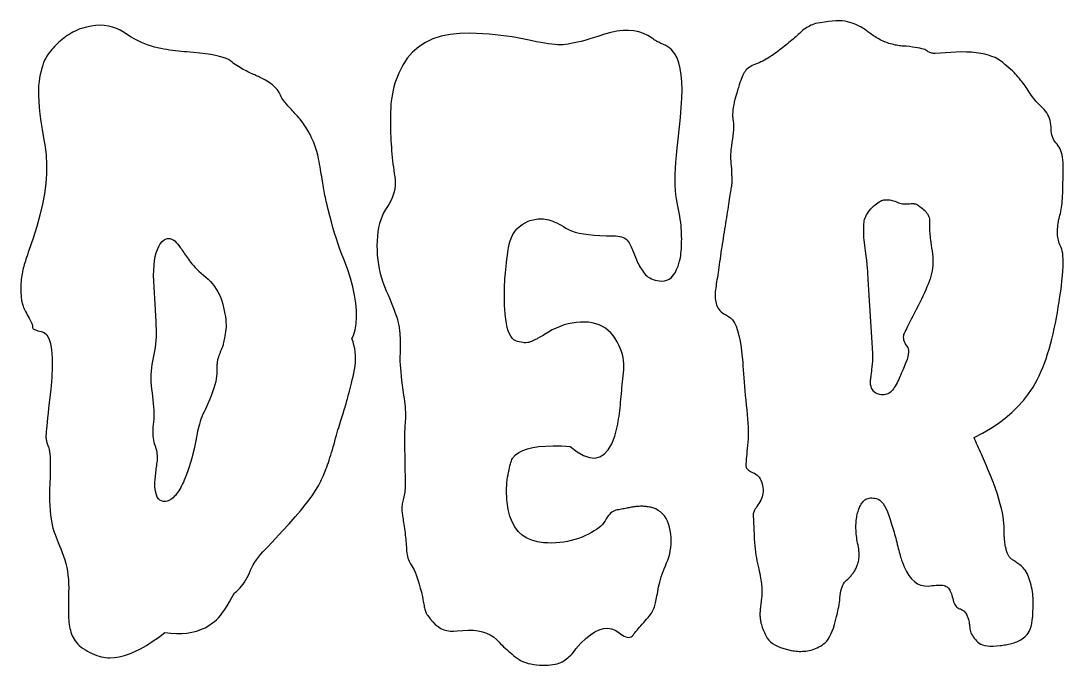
# Model space of a CAD drawing. Header units: millimetres. Extents: x 5 to 265, y 5 to 96.
# Drawn here: x 34.75 to 67.71, y 5 to 25.36 of the extents above; entities that cross this region are included whole.
import ezdxf

# ---------------------------------------------------------------- set-up
doc = ezdxf.new("R2010")
doc.units = ezdxf.units.MM

msp = doc.modelspace()

# ---------------------------------------------------------------- linework, layer by layer
at = {"layer": 'Schnitt'}
for points in [[(39.492, 6.008), (39.67, 5.999), (39.84, 6.002), (40.003, 6.015), (40.157, 6.041), (40.305, 6.077), (40.444, 6.124), (40.576, 6.183), (40.7, 6.253), (40.816, 6.335), (40.874, 6.377), (40.934, 6.43), (40.997, 6.495), (41.062, 6.572), (41.13, 6.661), (41.2, 6.762), (41.273, 6.874), (41.349, 6.998), (41.427, 7.134), (41.507, 7.282), (41.567, 7.329), (41.625, 7.381), (41.679, 7.436), (41.73, 7.495), (41.779, 7.557), (41.825, 7.623), (41.868, 7.692), (41.909, 7.765), (41.946, 7.841), (41.981, 7.921), (42.016, 8.003), (42.057, 8.085), (42.102, 8.167), (42.153, 8.249), (42.208, 8.331), (42.268, 8.413), (42.333, 8.495), (42.402, 8.577), (42.477, 8.658), (42.557, 8.74), (42.803, 8.999), (43.029, 9.242), (43.237, 9.47), (43.425, 9.682), (43.593, 9.879), (43.742, 10.061), (43.871, 10.227), (43.981, 10.378), (44.072, 10.514), (44.143, 10.634), (44.174, 10.691), (44.204, 10.749), (44.233, 10.809), (44.262, 10.869), (44.29, 10.931), (44.318, 10.995), (44.346, 11.059), (44.372, 11.125), (44.399, 11.192), (44.425, 11.261), (44.45, 11.331), (44.476, 11.404), (44.501, 11.48), (44.527, 11.558), (44.553, 11.638), (44.578, 11.722), (44.604, 11.807), (44.629, 11.896), (44.655, 11.986), (44.681, 12.08), (44.706, 12.173), (44.731, 12.263), (44.755, 12.349), (44.779, 12.432), (44.802, 12.512), (44.825, 12.588), (44.847, 12.661), (44.869, 12.731), (44.89, 12.797), (44.911, 12.86), (44.931, 12.921), (44.95, 12.981), (44.969, 13.039), (44.987, 13.096), (45.004, 13.151), (45.02, 13.206), (45.035, 13.259), (45.05, 13.311), (45.064, 13.361), (45.077, 13.411), (45.091, 13.462), (45.106, 13.521), (45.122, 13.586), (45.141, 13.658), (45.16, 13.737), (45.182, 13.822), (45.204, 13.914), (45.229, 14.012), (45.255, 14.118), (45.282, 14.229), (45.307, 14.344), (45.324, 14.457), (45.335, 14.569), (45.339, 14.68), (45.336, 14.789), (45.326, 14.897), (45.31, 15.004), (45.286, 15.11), (45.255, 15.214), (45.218, 15.317), (45.269, 15.419), (45.321, 15.595), (45.355, 15.786), (45.37, 15.991), (45.367, 16.21), (45.346, 16.443), (45.306, 16.691), (45.248, 16.953), (45.171, 17.229), (45.076, 17.52), (44.962, 17.825), (44.901, 17.981), (44.842, 18.141), (44.785, 18.306), (44.729, 18.476), (44.674, 18.65), (44.621, 18.829), (44.57, 19.013), (44.52, 19.201), (44.471, 19.393), (44.425, 19.591), (44.41, 19.652), (44.395, 19.714), (44.381, 19.777), (44.367, 19.84), (44.354, 19.904), (44.342, 19.968), (44.33, 20.033), (44.318, 20.098), (44.307, 20.164), (44.297, 20.23), (44.286, 20.298), (44.275, 20.368), (44.264, 20.439), (44.252, 20.513), (44.239, 20.589), (44.226, 20.666), (44.212, 20.746), (44.198, 20.828), (44.184, 20.912), (44.169, 20.998), (44.14, 21.13), (44.104, 21.261), (44.062, 21.39), (44.013, 21.518), (43.958, 21.644), (43.895, 21.769), (43.827, 21.892), (43.751, 22.014), (43.669, 22.134), (43.58, 22.252), (43.539, 22.298), (43.499, 22.343), (43.46, 22.387), (43.42, 22.43), (43.382, 22.473), (43.344, 22.515), (43.306, 22.556), (43.269, 22.596), (43.232, 22.636), (43.196, 22.674), (43.161, 22.713), (43.128, 22.753), (43.096, 22.793), (43.065, 22.834), (43.036, 22.876), (43.009, 22.918), (42.983, 22.962), (42.959, 23.006), (42.936, 23.051), (42.915, 23.097), (42.89, 23.143), (42.857, 23.19), (42.817, 23.237), (42.767, 23.285), (42.71, 23.333), (42.645, 23.382), (42.571, 23.432), (42.489, 23.481), (42.399, 23.532), (42.301, 23.583), (42.264, 23.598), (42.226, 23.615), (42.187, 23.632), (42.147, 23.65), (42.105, 23.669), (42.063, 23.689), (42.018, 23.709), (41.973, 23.73), (41.926, 23.752), (41.878, 23.775), (41.83, 23.799), (41.781, 23.824), (41.731, 23.852), (41.682, 23.881), (41.632, 23.912), (41.582, 23.945), (41.532, 23.98), (41.481, 24.016), (41.43, 24.055), (41.379, 24.095), (41.319, 24.134), (41.242, 24.171), (41.147, 24.206), (41.035, 24.238), (40.906, 24.267), (40.759, 24.294), (40.595, 24.318), (40.413, 24.34), (40.214, 24.359), (39.997, 24.376), (39.91, 24.382), (39.821, 24.389), (39.732, 24.398), (39.641, 24.409), (39.55, 24.421), (39.457, 24.434), (39.363, 24.449), (39.269, 24.466), (39.173, 24.484), (39.076, 24.504), (38.978, 24.527), (38.878, 24.556), (38.776, 24.591), (38.673, 24.631), (38.568, 24.677), (38.461, 24.728), (38.352, 24.785), (38.241, 24.848), (38.128, 24.916), (38.014, 24.99), (37.897, 25.061), (37.776, 25.118), (37.651, 25.163), (37.523, 25.195), (37.39, 25.214), (37.254, 25.221), (37.114, 25.214), (36.97, 25.195), (36.822, 25.163), (36.671, 25.118), (36.6, 25.092), (36.531, 25.063), (36.465, 25.033), (36.4, 25.001), (36.338, 24.968), (36.278, 24.932), (36.219, 24.895), (36.163, 24.856), (36.109, 24.815), (36.057, 24.773), (36.006, 24.729), (35.957, 24.684), (35.909, 24.639), (35.862, 24.593), (35.817, 24.546), (35.772, 24.498), (35.73, 24.449), (35.688, 24.4), (35.648, 24.35), (35.609, 24.299), (35.571, 24.245), (35.536, 24.183), (35.503, 24.115), (35.472, 24.039), (35.442, 23.957), (35.415, 23.868), (35.39, 23.772), (35.367, 23.669), (35.346, 23.559), (35.327, 23.442), (35.313, 23.313), (35.306, 23.167), (35.307, 23.004), (35.315, 22.824), (35.33, 22.626), (35.353, 22.412), (35.384, 22.18), (35.421, 21.931), (35.467, 21.665), (35.519, 21.382), (35.551, 21.11), (35.564, 20.825), (35.559, 20.528), (35.536, 20.219), (35.494, 19.898), (35.433, 19.564), (35.354, 19.218), (35.257, 18.86), (35.141, 18.489), (35.007, 18.106), (34.987, 18.05), (34.967, 17.994), (34.948, 17.937), (34.93, 17.881), (34.911, 17.825), (34.894, 17.769), (34.877, 17.712), (34.86, 17.656), (34.844, 17.6), (34.828, 17.543), (34.814, 17.487), (34.801, 17.429), (34.789, 17.37), (34.779, 17.31), (34.771, 17.249), (34.764, 17.187), (34.758, 17.124), (34.754, 17.06), (34.752, 16.995), (34.751, 16.929), (34.752, 16.864), (34.753, 16.803), (34.755, 16.746), (34.758, 16.692), (34.761, 16.641), (34.765, 16.595), (34.77, 16.551), (34.776, 16.512), (34.783, 16.476), (34.79, 16.443), (34.799, 16.411), (34.81, 16.377), (34.823, 16.341), (34.839, 16.302), (34.857, 16.261), (34.877, 16.217), (34.9, 16.172), (34.925, 16.124), (34.952, 16.073), (34.982, 16.021), (35.011, 15.969), (35.037, 15.921), (35.059, 15.877), (35.078, 15.837), (35.094, 15.8), (35.106, 15.767), (35.115, 15.739), (35.121, 15.714), (35.123, 15.693), (35.122, 15.675), (35.123, 15.66), (35.129, 15.646), (35.141, 15.632), (35.159, 15.618), (35.183, 15.605), (35.213, 15.592), (35.249, 15.58), (35.29, 15.569), (35.338, 15.558), (35.391, 15.547), (35.49, 15.516), (35.573, 15.441), (35.64, 15.323), (35.69, 15.162), (35.724, 14.959), (35.741, 14.712), (35.742, 14.422), (35.727, 14.09), (35.695, 13.714), (35.647, 13.295), (35.628, 13.119), (35.61, 12.958), (35.595, 12.812), (35.582, 12.681), (35.57, 12.566), (35.561, 12.466), (35.554, 12.382), (35.549, 12.313), (35.546, 12.259), (35.545, 12.221), (35.545, 12.19), (35.548, 12.159), (35.552, 12.127), (35.557, 12.096), (35.564, 12.064), (35.572, 12.032), (35.582, 11.999), (35.594, 11.967), (35.607, 11.934), (35.621, 11.901), (35.636, 11.861), (35.648, 11.809), (35.658, 11.744), (35.667, 11.667), (35.673, 11.578), (35.677, 11.475), (35.679, 11.361), (35.679, 11.233), (35.677, 11.093), (35.673, 10.941), (35.664, 10.741), (35.659, 10.551), (35.658, 10.371), (35.66, 10.2), (35.666, 10.039), (35.676, 9.888), (35.689, 9.746), (35.705, 9.614), (35.726, 9.492), (35.749, 9.38), (35.766, 9.326), (35.786, 9.265), (35.809, 9.199), (35.835, 9.126), (35.865, 9.047), (35.897, 8.962), (35.932, 8.871), (35.971, 8.774), (36.012, 8.671), (36.057, 8.561), (36.1, 8.447), (36.138, 8.331), (36.172, 8.212), (36.2, 8.09), (36.223, 7.966), (36.241, 7.84), (36.254, 7.71), (36.261, 7.578), (36.264, 7.444), (36.261, 7.307), (36.261, 7.226), (36.261, 7.146), (36.261, 7.067), (36.261, 6.99), (36.261, 6.914), (36.261, 6.839), (36.261, 6.765), (36.261, 6.693), (36.261, 6.622), (36.261, 6.552), (36.262, 6.484), (36.266, 6.417), (36.272, 6.351), (36.28, 6.286), (36.29, 6.223), (36.303, 6.161), (36.318, 6.1), (36.335, 6.041), (36.355, 5.982), (36.376, 5.925), (36.402, 5.87), (36.433, 5.816), (36.469, 5.763), (36.509, 5.712), (36.556, 5.663), (36.607, 5.615), (36.663, 5.569), (36.724, 5.524), (36.791, 5.481), (36.863, 5.439), (36.936, 5.4), (37.01, 5.365), (37.082, 5.335), (37.153, 5.308), (37.224, 5.286), (37.294, 5.267), (37.363, 5.253), (37.432, 5.243), (37.499, 5.236), (37.566, 5.234), (37.713, 5.242), (37.865, 5.266), (38.024, 5.306), (38.189, 5.361), (38.36, 5.433), (38.537, 5.52), (38.72, 5.623), (38.909, 5.742), (39.105, 5.877), (39.307, 6.028)], [(46.904, 10.626), (46.901, 10.572), (46.897, 10.519), (46.891, 10.468), (46.884, 10.417), (46.876, 10.367), (46.866, 10.319), (46.855, 10.271), (46.843, 10.225), (46.831, 10.179), (46.821, 10.135), (46.813, 10.092), (46.806, 10.051), (46.801, 10.01), (46.798, 9.971), (46.797, 9.933), (46.798, 9.897), (46.8, 9.862), (46.805, 9.828), (46.81, 9.793), (46.816, 9.754), (46.822, 9.712), (46.829, 9.666), (46.837, 9.617), (46.844, 9.564), (46.853, 9.507), (46.862, 9.447), (46.871, 9.383), (46.881, 9.316), (46.891, 9.247), (46.9, 9.179), (46.909, 9.112), (46.916, 9.046), (46.923, 8.98), (46.929, 8.915), (46.934, 8.851), (46.939, 8.788), (46.942, 8.725), (46.945, 8.664), (46.949, 8.603), (46.955, 8.545), (46.964, 8.49), (46.976, 8.436), (46.99, 8.385), (47.007, 8.336), (47.026, 8.29), (47.048, 8.246), (47.072, 8.204), (47.099, 8.165), (47.127, 8.121), (47.157, 8.069), (47.187, 8.007), (47.218, 7.935), (47.249, 7.854), (47.282, 7.764), (47.315, 7.664), (47.349, 7.554), (47.383, 7.436), (47.419, 7.307), (47.429, 7.257), (47.439, 7.207), (47.448, 7.158), (47.458, 7.111), (47.467, 7.064), (47.475, 7.019), (47.484, 6.974), (47.492, 6.931), (47.5, 6.888), (47.508, 6.847), (47.516, 6.807), (47.525, 6.77), (47.535, 6.735), (47.545, 6.703), (47.556, 6.674), (47.568, 6.647), (47.581, 6.623), (47.594, 6.601), (47.608, 6.582), (47.623, 6.565), (47.697, 6.459), (47.775, 6.366), (47.857, 6.285), (47.943, 6.217), (48.033, 6.162), (48.127, 6.12), (48.225, 6.09), (48.328, 6.074), (48.434, 6.07), (48.545, 6.079), (48.728, 6.098), (48.901, 6.106), (49.062, 6.1), (49.212, 6.083), (49.351, 6.053), (49.478, 6.011), (49.594, 5.957), (49.699, 5.891), (49.793, 5.812), (49.875, 5.721), (49.922, 5.675), (49.97, 5.629), (50.018, 5.582), (50.068, 5.536), (50.118, 5.49), (50.17, 5.444), (50.223, 5.398), (50.277, 5.352), (50.331, 5.306), (50.387, 5.26), (50.446, 5.216), (50.508, 5.176), (50.574, 5.14), (50.645, 5.109), (50.72, 5.081), (50.799, 5.057), (50.882, 5.038), (50.969, 5.023), (51.06, 5.011), (51.155, 5.004), (51.25, 5.001), (51.339, 5), (51.424, 5.003), (51.503, 5.008), (51.577, 5.017), (51.646, 5.029), (51.71, 5.044), (51.769, 5.061), (51.823, 5.082), (51.871, 5.106), (51.917, 5.134), (51.963, 5.164), (52.007, 5.197), (52.052, 5.233), (52.095, 5.273), (52.139, 5.315), (52.181, 5.361), (52.224, 5.409), (52.265, 5.461), (52.306, 5.516), (52.463, 5.691), (52.615, 5.839), (52.762, 5.96), (52.904, 6.052), (53.042, 6.117), (53.176, 6.155), (53.304, 6.164), (53.428, 6.146), (53.548, 6.101), (53.663, 6.028), (53.723, 5.981), (53.779, 5.943), (53.832, 5.913), (53.882, 5.893), (53.928, 5.881), (53.971, 5.877), (54.011, 5.883), (54.048, 5.897), (54.081, 5.919), (54.111, 5.951), (54.14, 5.988), (54.171, 6.026), (54.204, 6.066), (54.24, 6.109), (54.277, 6.152), (54.316, 6.198), (54.358, 6.246), (54.401, 6.295), (54.447, 6.346), (54.494, 6.399), (54.541, 6.452), (54.584, 6.503), (54.623, 6.552), (54.658, 6.599), (54.69, 6.645), (54.717, 6.689), (54.741, 6.731), (54.761, 6.771), (54.777, 6.81), (54.789, 6.847), (54.799, 6.884), (54.81, 6.926), (54.821, 6.971), (54.832, 7.021), (54.843, 7.074), (54.855, 7.131), (54.867, 7.191), (54.879, 7.256), (54.891, 7.325), (54.904, 7.397), (54.918, 7.472), (54.935, 7.549), (54.955, 7.627), (54.978, 7.708), (55.003, 7.79), (55.031, 7.874), (55.062, 7.96), (55.096, 8.048), (55.133, 8.137), (55.173, 8.228), (55.211, 8.322), (55.243, 8.417), (55.269, 8.514), (55.289, 8.613), (55.304, 8.715), (55.312, 8.818), (55.315, 8.924), (55.312, 9.031), (55.303, 9.141), (55.288, 9.252), (55.266, 9.361), (55.237, 9.461), (55.201, 9.553), (55.157, 9.637), (55.105, 9.713), (55.047, 9.78), (54.981, 9.84), (54.907, 9.891), (54.826, 9.934), (54.738, 9.969), (54.702, 9.978), (54.666, 9.987), (54.63, 9.995), (54.594, 10.001), (54.558, 10.007), (54.523, 10.012), (54.487, 10.015), (54.451, 10.018), (54.415, 10.019), (54.379, 10.02), (54.343, 10.019), (54.308, 10.018), (54.272, 10.016), (54.236, 10.014), (54.2, 10.01), (54.164, 10.006), (54.128, 10.001), (54.093, 9.995), (54.057, 9.989), (54.021, 9.981), (53.985, 9.974), (53.947, 9.966), (53.909, 9.958), (53.87, 9.951), (53.829, 9.943), (53.788, 9.935), (53.745, 9.928), (53.702, 9.92), (53.657, 9.912), (53.612, 9.905), (53.566, 9.894), (53.523, 9.879), (53.48, 9.857), (53.44, 9.831), (53.4, 9.799), (53.363, 9.762), (53.327, 9.719), (53.292, 9.671), (53.259, 9.618), (53.228, 9.559), (53.188, 9.503), (53.141, 9.449), (53.087, 9.395), (53.025, 9.342), (52.956, 9.29), (52.879, 9.24), (52.795, 9.19), (52.704, 9.142), (52.605, 9.094), (52.498, 9.047), (52.387, 9.004), (52.274, 8.967), (52.158, 8.935), (52.04, 8.908), (51.919, 8.887), (51.797, 8.872), (51.672, 8.863), (51.544, 8.859), (51.415, 8.861), (51.283, 8.868), (51.087, 8.895), (50.909, 8.944), (50.749, 9.016), (50.607, 9.11), (50.483, 9.227), (50.377, 9.366), (50.289, 9.527), (50.218, 9.712), (50.166, 9.918), (50.131, 10.148), (50.122, 10.239), (50.116, 10.33), (50.112, 10.42), (50.111, 10.508), (50.112, 10.596), (50.116, 10.682), (50.122, 10.768), (50.131, 10.852), (50.143, 10.935), (50.157, 11.018), (50.172, 11.097), (50.188, 11.17), (50.203, 11.238), (50.218, 11.3), (50.234, 11.357), (50.249, 11.408), (50.264, 11.453), (50.28, 11.493), (50.295, 11.527), (50.31, 11.555), (50.393, 11.642), (50.498, 11.717), (50.624, 11.781), (50.773, 11.834), (50.944, 11.875), (51.136, 11.905), (51.351, 11.924), (51.588, 11.932), (51.847, 11.928), (52.127, 11.914), (52.345, 11.745), (52.547, 11.627), (52.734, 11.56), (52.905, 11.545), (53.061, 11.581), (53.202, 11.668), (53.328, 11.806), (53.438, 11.995), (53.532, 12.236), (53.612, 12.528), (53.627, 12.61), (53.641, 12.694), (53.654, 12.778), (53.667, 12.863), (53.679, 12.95), (53.69, 13.037), (53.7, 13.126), (53.71, 13.216), (53.719, 13.306), (53.727, 13.398), (53.735, 13.49), (53.743, 13.583), (53.751, 13.675), (53.759, 13.768), (53.768, 13.862), (53.777, 13.955), (53.787, 14.049), (53.796, 14.143), (53.806, 14.237), (53.816, 14.332), (53.823, 14.427), (53.822, 14.523), (53.814, 14.619), (53.798, 14.717), (53.775, 14.815), (53.744, 14.914), (53.706, 15.013), (53.661, 15.114), (53.608, 15.215), (53.548, 15.317), (53.48, 15.414), (53.406, 15.502), (53.326, 15.579), (53.238, 15.647), (53.145, 15.704), (53.044, 15.752), (52.937, 15.789), (52.823, 15.817), (52.702, 15.834), (52.575, 15.842), (52.445, 15.84), (52.316, 15.83), (52.187, 15.811), (52.059, 15.784), (51.932, 15.749), (51.806, 15.705), (51.68, 15.653), (51.556, 15.592), (51.432, 15.523), (51.308, 15.445), (51.267, 15.42), (51.227, 15.395), (51.186, 15.372), (51.145, 15.349), (51.104, 15.327), (51.063, 15.305), (51.022, 15.285), (50.981, 15.265), (50.94, 15.246), (50.899, 15.227), (50.857, 15.212), (50.814, 15.2), (50.768, 15.192), (50.721, 15.189), (50.672, 15.189), (50.621, 15.194), (50.568, 15.202), (50.514, 15.215), (50.458, 15.232), (50.4, 15.253), (50.344, 15.284), (50.292, 15.33), (50.245, 15.392), (50.203, 15.47), (50.166, 15.563), (50.134, 15.672), (50.107, 15.797), (50.085, 15.937), (50.067, 16.093), (50.054, 16.264), (50.05, 16.341), (50.046, 16.42), (50.044, 16.501), (50.042, 16.583), (50.042, 16.667), (50.042, 16.752), (50.044, 16.839), (50.046, 16.927), (50.05, 17.017), (50.054, 17.108), (50.06, 17.202), (50.067, 17.299), (50.076, 17.399), (50.085, 17.501), (50.096, 17.607), (50.108, 17.716), (50.122, 17.828), (50.136, 17.944), (50.152, 18.062), (50.17, 18.183), (50.192, 18.302), (50.223, 18.413), (50.264, 18.517), (50.313, 18.613), (50.371, 18.701), (50.438, 18.782), (50.514, 18.855), (50.6, 18.92), (50.694, 18.978), (50.797, 19.028), (50.848, 19.047), (50.9, 19.063), (50.952, 19.076), (51.005, 19.087), (51.059, 19.095), (51.113, 19.1), (51.167, 19.102), (51.222, 19.101), (51.278, 19.098), (51.334, 19.092), (51.391, 19.082), (51.45, 19.068), (51.511, 19.05), (51.574, 19.028), (51.638, 19.002), (51.704, 18.972), (51.772, 18.938), (51.842, 18.899), (51.913, 18.857), (51.987, 18.81), (52.068, 18.764), (52.165, 18.723), (52.277, 18.686), (52.404, 18.655), (52.546, 18.628), (52.704, 18.606), (52.876, 18.589), (53.063, 18.577), (53.266, 18.569), (53.484, 18.567), (53.558, 18.565), (53.626, 18.558), (53.69, 18.547), (53.748, 18.532), (53.8, 18.513), (53.848, 18.489), (53.889, 18.46), (53.926, 18.428), (53.957, 18.391), (53.983, 18.349), (54.006, 18.305), (54.028, 18.26), (54.051, 18.214), (54.073, 18.167), (54.095, 18.119), (54.116, 18.07), (54.138, 18.02), (54.159, 17.969), (54.18, 17.917), (54.2, 17.863), (54.221, 17.81), (54.244, 17.758), (54.267, 17.707), (54.292, 17.657), (54.319, 17.607), (54.346, 17.559), (54.375, 17.512), (54.405, 17.466), (54.436, 17.421), (54.469, 17.377), (54.504, 17.335), (54.544, 17.298), (54.588, 17.264), (54.637, 17.234), (54.69, 17.208), (54.747, 17.185), (54.808, 17.167), (54.874, 17.152), (54.944, 17.141), (55.019, 17.134), (55.103, 17.141), (55.182, 17.164), (55.255, 17.201), (55.322, 17.253), (55.384, 17.319), (55.44, 17.401), (55.49, 17.498), (55.535, 17.609), (55.574, 17.735), (55.608, 17.876), (55.617, 17.944), (55.626, 18.013), (55.633, 18.084), (55.638, 18.157), (55.643, 18.231), (55.646, 18.308), (55.648, 18.386), (55.649, 18.466), (55.648, 18.547), (55.646, 18.631), (55.642, 18.717), (55.636, 18.806), (55.628, 18.897), (55.617, 18.991), (55.604, 19.088), (55.589, 19.188), (55.572, 19.291), (55.552, 19.397), (55.53, 19.505), (55.505, 19.616), (55.482, 19.735), (55.464, 19.865), (55.452, 20.007), (55.444, 20.161), (55.441, 20.326), (55.444, 20.504), (55.452, 20.693), (55.464, 20.894), (55.482, 21.106), (55.505, 21.331), (55.515, 21.428), (55.526, 21.525), (55.536, 21.623), (55.546, 21.72), (55.556, 21.817), (55.567, 21.914), (55.577, 22.011), (55.587, 22.109), (55.597, 22.206), (55.608, 22.303), (55.637, 22.619), (55.655, 22.912), (55.66, 23.182), (55.653, 23.429), (55.633, 23.653), (55.601, 23.854), (55.557, 24.032), (55.501, 24.187), (55.433, 24.318), (55.352, 24.427), (55.326, 24.452), (55.299, 24.476), (55.271, 24.498), (55.243, 24.519), (55.214, 24.539), (55.184, 24.558), (55.154, 24.575), (55.122, 24.591), (55.09, 24.606), (55.057, 24.619), (55.024, 24.633), (54.99, 24.647), (54.956, 24.663), (54.922, 24.681), (54.888, 24.699), (54.853, 24.719), (54.818, 24.74), (54.783, 24.762), (54.748, 24.786), (54.712, 24.811), (54.58, 24.895), (54.439, 24.961), (54.289, 25.009), (54.131, 25.04), (53.963, 25.054), (53.788, 25.051), (53.603, 25.03), (53.41, 24.991), (53.208, 24.935), (52.997, 24.862), (52.853, 24.818), (52.716, 24.778), (52.587, 24.742), (52.465, 24.711), (52.351, 24.683), (52.245, 24.66), (52.147, 24.64), (52.056, 24.625), (51.972, 24.614), (51.897, 24.606), (51.821, 24.603), (51.737, 24.604), (51.645, 24.609), (51.545, 24.619), (51.436, 24.632), (51.32, 24.649), (51.195, 24.671), (51.062, 24.696), (50.92, 24.726), (50.771, 24.76), (50.615, 24.794), (50.453, 24.825), (50.285, 24.854), (50.112, 24.879), (49.933, 24.901), (49.748, 24.92), (49.558, 24.935), (49.363, 24.948), (49.161, 24.958), (48.954, 24.965), (48.628, 24.961), (48.324, 24.931), (48.042, 24.873), (47.783, 24.789), (47.547, 24.677), (47.333, 24.538), (47.141, 24.372), (46.972, 24.178), (46.826, 23.958), (46.702, 23.711), (46.658, 23.603), (46.618, 23.494), (46.582, 23.385), (46.551, 23.275), (46.523, 23.164), (46.499, 23.052), (46.48, 22.94), (46.465, 22.826), (46.453, 22.712), (46.446, 22.598), (46.442, 22.483), (46.439, 22.368), (46.437, 22.254), (46.436, 22.141), (46.437, 22.028), (46.439, 21.916), (46.442, 21.804), (46.446, 21.693), (46.452, 21.582), (46.459, 21.472), (46.467, 21.362), (46.476, 21.254), (46.486, 21.147), (46.496, 21.042), (46.507, 20.937), (46.519, 20.834), (46.532, 20.733), (46.545, 20.632), (46.559, 20.533), (46.574, 20.435), (46.586, 20.338), (46.59, 20.242), (46.586, 20.146), (46.574, 20.05), (46.555, 19.955), (46.528, 19.861), (46.494, 19.767), (46.451, 19.674), (46.401, 19.581), (46.344, 19.488), (46.281, 19.393), (46.224, 19.292), (46.174, 19.184), (46.131, 19.071), (46.094, 18.951), (46.064, 18.825), (46.041, 18.693), (46.025, 18.555), (46.015, 18.41), (46.011, 18.26), (46.014, 18.107), (46.023, 17.957), (46.038, 17.809), (46.058, 17.662), (46.085, 17.518), (46.117, 17.376), (46.155, 17.235), (46.2, 17.097), (46.25, 16.961), (46.306, 16.827), (46.362, 16.697), (46.415, 16.575), (46.462, 16.46), (46.506, 16.352), (46.545, 16.251), (46.58, 16.157), (46.611, 16.071), (46.637, 15.992), (46.659, 15.919), (46.677, 15.854), (46.686, 15.813), (46.695, 15.771), (46.704, 15.728), (46.711, 15.685), (46.718, 15.64), (46.724, 15.595), (46.729, 15.549), (46.734, 15.502), (46.738, 15.455), (46.741, 15.407), (46.743, 15.356), (46.745, 15.303), (46.746, 15.247), (46.747, 15.188), (46.747, 15.125), (46.747, 15.06), (46.746, 14.991), (46.745, 14.919), (46.743, 14.845), (46.741, 14.767), (46.739, 14.683), (46.741, 14.59), (46.746, 14.489), (46.753, 14.378), (46.763, 14.258), (46.776, 14.13), (46.792, 13.992), (46.81, 13.846), (46.832, 13.69), (46.856, 13.526), (46.87, 13.43), (46.882, 13.337), (46.893, 13.248), (46.901, 13.161), (46.907, 13.078), (46.911, 12.998), (46.913, 12.92), (46.913, 12.846), (46.911, 12.775), (46.907, 12.707), (46.902, 12.645), (46.898, 12.582), (46.894, 12.518), (46.89, 12.453), (46.888, 12.387), (46.885, 12.32), (46.884, 12.252), (46.882, 12.183), (46.882, 12.113), (46.881, 12.041), (46.907, 10.736), (46.906, 10.681)], [(63.638, 24.326), (63.609, 24.328), (63.58, 24.333), (63.552, 24.339), (63.525, 24.347), (63.498, 24.357), (63.472, 24.369), (63.448, 24.382), (63.423, 24.397), (63.4, 24.414), (63.373, 24.432), (63.337, 24.449), (63.293, 24.465), (63.24, 24.48), (63.179, 24.494), (63.11, 24.508), (63.032, 24.521), (62.945, 24.533), (62.851, 24.545), (62.747, 24.555), (62.706, 24.556), (62.664, 24.558), (62.621, 24.561), (62.577, 24.565), (62.533, 24.571), (62.488, 24.578), (62.442, 24.587), (62.395, 24.596), (62.348, 24.607), (62.3, 24.619), (62.251, 24.633), (62.203, 24.647), (62.156, 24.663), (62.109, 24.681), (62.063, 24.699), (62.017, 24.719), (61.972, 24.74), (61.927, 24.762), (61.883, 24.786), (61.839, 24.811), (61.796, 24.837), (61.754, 24.862), (61.714, 24.888), (61.675, 24.913), (61.637, 24.939), (61.601, 24.965), (61.566, 24.99), (61.532, 25.016), (61.499, 25.041), (61.468, 25.067), (61.435, 25.092), (61.399, 25.118), (61.358, 25.143), (61.314, 25.167), (61.266, 25.192), (61.214, 25.216), (61.159, 25.24), (61.099, 25.264), (61.036, 25.287), (60.969, 25.31), (60.896, 25.33), (60.815, 25.345), (60.726, 25.355), (60.629, 25.359), (60.524, 25.358), (60.411, 25.352), (60.291, 25.34), (60.162, 25.322), (60.026, 25.3), (59.881, 25.272), (59.831, 25.255), (59.782, 25.237), (59.735, 25.218), (59.689, 25.196), (59.645, 25.173), (59.602, 25.147), (59.561, 25.12), (59.521, 25.092), (59.483, 25.061), (59.446, 25.029), (59.41, 24.995), (59.372, 24.961), (59.334, 24.926), (59.295, 24.891), (59.254, 24.856), (59.213, 24.82), (59.17, 24.783), (59.127, 24.746), (59.082, 24.708), (59.037, 24.67), (58.99, 24.632), (58.943, 24.594), (58.895, 24.555), (58.846, 24.517), (58.797, 24.478), (58.747, 24.44), (58.695, 24.402), (58.644, 24.363), (58.591, 24.325), (58.538, 24.286), (58.484, 24.249), (58.43, 24.213), (58.375, 24.179), (58.321, 24.147), (58.266, 24.117), (58.211, 24.088), (58.155, 24.062), (58.1, 24.037), (58.044, 24.014), (57.988, 23.992), (57.933, 23.971), (57.882, 23.947), (57.835, 23.922), (57.791, 23.894), (57.751, 23.864), (57.714, 23.833), (57.681, 23.799), (57.652, 23.763), (57.626, 23.725), (57.604, 23.685), (57.583, 23.641), (57.561, 23.591), (57.539, 23.536), (57.516, 23.474), (57.492, 23.407), (57.467, 23.333), (57.442, 23.254), (57.415, 23.169), (57.388, 23.078), (57.361, 22.981), (57.334, 22.884), (57.312, 22.792), (57.293, 22.705), (57.279, 22.623), (57.268, 22.546), (57.261, 22.475), (57.258, 22.408), (57.258, 22.347), (57.263, 22.29), (57.271, 22.239), (57.28, 22.187), (57.285, 22.128), (57.288, 22.062), (57.287, 21.989), (57.284, 21.91), (57.277, 21.823), (57.267, 21.73), (57.255, 21.629), (57.239, 21.522), (57.22, 21.408), (57.211, 21.345), (57.203, 21.281), (57.198, 21.214), (57.195, 21.146), (57.194, 21.075), (57.195, 21.002), (57.198, 20.927), (57.203, 20.851), (57.211, 20.772), (57.22, 20.691), (57.22, 20.665), (57.22, 20.639), (57.221, 20.613), (57.222, 20.587), (57.223, 20.56), (57.224, 20.533), (57.226, 20.506), (57.228, 20.478), (57.23, 20.45), (57.233, 20.422), (57.235, 20.394), (57.236, 20.366), (57.237, 20.337), (57.237, 20.308), (57.236, 20.278), (57.234, 20.249), (57.232, 20.219), (57.229, 20.189), (57.225, 20.159), (57.22, 20.128), (57.214, 20.095), (57.208, 20.056), (57.201, 20.013), (57.193, 19.964), (57.185, 19.911), (57.175, 19.852), (57.165, 19.788), (57.154, 19.719), (57.143, 19.644), (57.13, 19.565), (57.117, 19.483), (57.104, 19.399), (57.091, 19.314), (57.077, 19.227), (57.063, 19.14), (57.049, 19.051), (57.034, 18.96), (57.02, 18.869), (57.005, 18.776), (56.99, 18.682), (56.974, 18.588), (56.959, 18.493), (56.945, 18.399), (56.93, 18.305), (56.916, 18.212), (56.902, 18.119), (56.888, 18.026), (56.875, 17.933), (56.862, 17.84), (56.849, 17.748), (56.836, 17.658), (56.824, 17.57), (56.812, 17.486), (56.8, 17.404), (56.788, 17.326), (56.777, 17.251), (56.765, 17.178), (56.755, 17.109), (56.744, 17.043), (56.734, 16.98), (56.724, 16.92), (56.717, 16.86), (56.712, 16.802), (56.709, 16.745), (56.708, 16.689), (56.709, 16.635), (56.712, 16.582), (56.717, 16.53), (56.724, 16.479), (56.734, 16.43), (56.747, 16.382), (56.766, 16.336), (56.791, 16.291), (56.822, 16.248), (56.858, 16.206), (56.901, 16.166), (56.949, 16.127), (57.004, 16.09), (57.064, 16.055), (57.13, 16.021), (57.197, 15.976), (57.259, 15.91), (57.316, 15.821), (57.368, 15.71), (57.415, 15.576), (57.457, 15.42), (57.495, 15.242), (57.527, 15.042), (57.555, 14.82), (57.578, 14.575), (57.584, 14.455), (57.591, 14.332), (57.599, 14.206), (57.609, 14.075), (57.62, 13.942), (57.632, 13.804), (57.645, 13.663), (57.66, 13.519), (57.676, 13.37), (57.693, 13.219), (57.71, 13.068), (57.723, 12.922), (57.734, 12.781), (57.742, 12.645), (57.748, 12.515), (57.75, 12.389), (57.75, 12.269), (57.746, 12.154), (57.74, 12.044), (57.732, 11.939), (57.722, 11.841), (57.713, 11.75), (57.706, 11.667), (57.699, 11.591), (57.693, 11.523), (57.689, 11.463), (57.685, 11.411), (57.682, 11.366), (57.681, 11.329), (57.68, 11.299), (57.683, 11.274), (57.69, 11.25), (57.701, 11.226), (57.717, 11.203), (57.738, 11.181), (57.763, 11.16), (57.793, 11.139), (57.828, 11.119), (57.867, 11.1), (57.911, 11.082), (57.955, 11.062), (57.996, 11.037), (58.034, 11.007), (58.068, 10.973), (58.099, 10.935), (58.127, 10.891), (58.152, 10.844), (58.173, 10.791), (58.191, 10.734), (58.205, 10.672), (58.215, 10.609), (58.221, 10.547), (58.222, 10.487), (58.217, 10.429), (58.208, 10.372), (58.194, 10.316), (58.175, 10.262), (58.152, 10.21), (58.123, 10.159), (58.09, 10.109), (58.056, 10.062), (58.025, 10.018), (57.999, 9.976), (57.975, 9.937), (57.956, 9.901), (57.939, 9.868), (57.927, 9.838), (57.918, 9.81), (57.913, 9.786), (57.911, 9.764), (57.936, 9.099), (57.942, 8.987), (57.95, 8.88), (57.959, 8.775), (57.969, 8.673), (57.981, 8.574), (57.995, 8.478), (58.01, 8.386), (58.026, 8.296), (58.045, 8.21), (58.064, 8.126), (58.084, 8.046), (58.102, 7.969), (58.118, 7.895), (58.132, 7.825), (58.144, 7.758), (58.155, 7.695), (58.164, 7.634), (58.171, 7.577), (58.176, 7.524), (58.179, 7.474), (58.182, 7.426), (58.183, 7.379), (58.184, 7.333), (58.184, 7.289), (58.183, 7.246), (58.181, 7.205), (58.179, 7.165), (58.175, 7.126), (58.171, 7.088), (58.167, 7.051), (58.162, 7.016), (58.157, 6.981), (58.152, 6.946), (58.148, 6.912), (58.144, 6.879), (58.141, 6.846), (58.137, 6.813), (58.134, 6.781), (58.131, 6.75), (58.128, 6.719), (58.126, 6.688), (58.125, 6.657), (58.124, 6.625), (58.124, 6.594), (58.125, 6.562), (58.127, 6.53), (58.129, 6.497), (58.132, 6.465), (58.136, 6.432), (58.141, 6.399), (58.147, 6.364), (58.156, 6.326), (58.168, 6.285), (58.182, 6.241), (58.199, 6.194), (58.218, 6.144), (58.24, 6.091), (58.264, 6.034), (58.291, 5.975), (58.32, 5.913), (58.356, 5.85), (58.401, 5.792), (58.456, 5.738), (58.521, 5.687), (58.595, 5.641), (58.679, 5.598), (58.773, 5.559), (58.877, 5.524), (58.99, 5.492), (59.114, 5.465), (59.165, 5.455), (59.216, 5.448), (59.267, 5.442), (59.318, 5.438), (59.369, 5.436), (59.421, 5.436), (59.472, 5.437), (59.523, 5.44), (59.574, 5.445), (59.625, 5.452), (59.676, 5.461), (59.728, 5.473), (59.779, 5.488), (59.83, 5.505), (59.881, 5.525), (59.932, 5.549), (59.984, 5.575), (60.035, 5.603), (60.086, 5.635), (60.137, 5.669), (60.187, 5.71), (60.235, 5.762), (60.281, 5.823), (60.325, 5.895), (60.367, 5.977), (60.407, 6.069), (60.445, 6.171), (60.481, 6.284), (60.515, 6.406), (60.547, 6.54), (60.562, 6.597), (60.576, 6.656), (60.589, 6.718), (60.602, 6.781), (60.614, 6.847), (60.625, 6.914), (60.635, 6.984), (60.645, 7.055), (60.654, 7.129), (60.662, 7.205), (60.671, 7.279), (60.684, 7.348), (60.7, 7.412), (60.719, 7.471), (60.742, 7.525), (60.768, 7.573), (60.797, 7.617), (60.83, 7.655), (60.866, 7.689), (60.905, 7.717), (60.925, 7.737), (60.945, 7.759), (60.965, 7.78), (60.985, 7.803), (61.004, 7.825), (61.023, 7.849), (61.042, 7.873), (61.06, 7.897), (61.079, 7.922), (61.097, 7.947), (61.114, 7.973), (61.131, 8.001), (61.147, 8.031), (61.162, 8.062), (61.177, 8.094), (61.19, 8.128), (61.203, 8.164), (61.216, 8.201), (61.227, 8.239), (61.238, 8.28), (61.247, 8.322), (61.253, 8.366), (61.258, 8.412), (61.26, 8.46), (61.26, 8.51), (61.257, 8.562), (61.253, 8.616), (61.246, 8.673), (61.236, 8.731), (61.225, 8.791), (61.213, 8.853), (61.202, 8.913), (61.192, 8.972), (61.184, 9.031), (61.177, 9.089), (61.171, 9.146), (61.166, 9.203), (61.163, 9.258), (61.161, 9.313), (61.161, 9.367), (61.161, 9.42), (61.163, 9.473), (61.166, 9.524), (61.171, 9.574), (61.177, 9.623), (61.184, 9.671), (61.192, 9.718), (61.202, 9.764), (61.213, 9.809), (61.225, 9.853), (61.238, 9.896), (61.253, 9.937), (61.269, 9.976), (61.286, 10.013), (61.305, 10.049), (61.325, 10.082), (61.346, 10.114), (61.368, 10.144), (61.392, 10.172), (61.417, 10.199), (61.444, 10.223), (61.473, 10.242), (61.506, 10.258), (61.542, 10.271), (61.58, 10.279), (61.621, 10.283), (61.665, 10.284), (61.711, 10.281), (61.761, 10.274), (61.813, 10.263), (61.866, 10.243), (61.918, 10.21), (61.969, 10.164), (62.018, 10.103), (62.066, 10.029), (62.113, 9.942), (62.158, 9.841), (62.202, 9.727), (62.245, 9.598), (62.287, 9.457), (62.307, 9.395), (62.327, 9.333), (62.346, 9.27), (62.365, 9.207), (62.383, 9.143), (62.4, 9.079), (62.417, 9.014), (62.434, 8.949), (62.45, 8.883), (62.466, 8.817), (62.481, 8.752), (62.497, 8.689), (62.512, 8.629), (62.527, 8.571), (62.543, 8.516), (62.558, 8.464), (62.573, 8.414), (62.589, 8.367), (62.604, 8.322), (62.619, 8.28), (62.684, 8.111), (62.756, 7.962), (62.834, 7.834), (62.918, 7.727), (63.01, 7.64), (63.108, 7.573), (63.212, 7.527), (63.324, 7.502), (63.442, 7.497), (63.566, 7.512), (63.635, 7.521), (63.7, 7.527), (63.759, 7.53), (63.814, 7.53), (63.864, 7.528), (63.909, 7.523), (63.949, 7.515), (63.984, 7.504), (64.014, 7.49), (64.04, 7.474), (64.062, 7.454), (64.084, 7.43), (64.104, 7.403), (64.124, 7.371), (64.142, 7.336), (64.159, 7.297), (64.176, 7.254), (64.191, 7.207), (64.205, 7.157), (64.219, 7.103), (64.232, 7.049), (64.248, 7), (64.265, 6.955), (64.284, 6.916), (64.305, 6.882), (64.328, 6.852), (64.352, 6.828), (64.378, 6.808), (64.407, 6.793), (64.436, 6.783), (64.466, 6.774), (64.495, 6.762), (64.522, 6.748), (64.547, 6.731), (64.571, 6.712), (64.593, 6.691), (64.614, 6.666), (64.633, 6.639), (64.651, 6.61), (64.667, 6.578), (64.681, 6.544), (64.695, 6.509), (64.707, 6.473), (64.718, 6.437), (64.727, 6.399), (64.736, 6.36), (64.743, 6.32), (64.749, 6.279), (64.753, 6.237), (64.756, 6.194), (64.761, 6.151), (64.769, 6.108), (64.781, 6.065), (64.797, 6.022), (64.817, 5.98), (64.841, 5.938), (64.868, 5.896), (64.9, 5.854), (64.935, 5.813), (64.974, 5.772), (65.009, 5.729), (65.053, 5.692), (65.105, 5.661), (65.166, 5.637), (65.236, 5.618), (65.315, 5.606), (65.402, 5.6), (65.498, 5.6), (65.602, 5.606), (65.716, 5.618), (65.762, 5.624), (65.807, 5.63), (65.853, 5.637), (65.898, 5.645), (65.943, 5.653), (65.988, 5.663), (66.032, 5.673), (66.076, 5.684), (66.12, 5.695), (66.164, 5.708), (66.207, 5.722), (66.25, 5.739), (66.292, 5.758), (66.334, 5.779), (66.375, 5.804), (66.415, 5.831), (66.456, 5.86), (66.495, 5.892), (66.534, 5.927), (66.573, 5.964), (66.61, 6.008), (66.642, 6.066), (66.671, 6.135), (66.696, 6.218), (66.717, 6.312), (66.734, 6.42), (66.748, 6.54), (66.757, 6.672), (66.763, 6.817), (66.765, 6.975), (66.764, 7.046), (66.761, 7.117), (66.756, 7.187), (66.749, 7.257), (66.739, 7.326), (66.728, 7.395), (66.715, 7.464), (66.7, 7.531), (66.682, 7.599), (66.663, 7.665), (66.641, 7.73), (66.619, 7.791), (66.594, 7.848), (66.569, 7.901), (66.541, 7.95), (66.512, 7.996), (66.482, 8.037), (66.45, 8.075), (66.416, 8.109), (66.381, 8.139), (66.346, 8.166), (66.313, 8.192), (66.282, 8.215), (66.252, 8.237), (66.224, 8.257), (66.198, 8.276), (66.174, 8.292), (66.152, 8.307), (66.131, 8.32), (66.112, 8.331), (66.095, 8.342), (66.078, 8.353), (66.062, 8.366), (66.047, 8.38), (66.033, 8.395), (66.019, 8.411), (66.006, 8.428), (65.994, 8.445), (65.982, 8.464), (65.972, 8.484), (65.962, 8.506), (65.952, 8.529), (65.942, 8.554), (65.933, 8.581), (65.924, 8.609), (65.915, 8.639), (65.906, 8.672), (65.898, 8.705), (65.89, 8.741), (65.882, 8.779), (65.875, 8.819), (65.868, 8.865), (65.863, 8.915), (65.858, 8.969), (65.853, 9.028), (65.85, 9.092), (65.847, 9.16), (65.845, 9.233), (65.844, 9.311), (65.844, 9.393), (65.84, 9.483), (65.83, 9.583), (65.814, 9.693), (65.791, 9.815), (65.761, 9.946), (65.724, 10.088), (65.681, 10.241), (65.631, 10.404), (65.574, 10.578), (65.511, 10.762), (65.48, 10.839), (65.449, 10.915), (65.418, 10.991), (65.386, 11.067), (65.354, 11.143), (65.322, 11.218), (65.29, 11.293), (65.257, 11.368), (65.224, 11.443), (65.191, 11.517), (65.158, 11.59), (65.126, 11.663), (65.095, 11.734), (65.064, 11.803), (65.034, 11.872), (65.005, 11.939), (64.977, 12.005), (64.95, 12.07), (64.923, 12.133), (64.897, 12.195), (65.166, 12.333), (65.419, 12.481), (65.657, 12.638), (65.88, 12.805), (66.087, 12.982), (66.279, 13.168), (66.455, 13.365), (66.617, 13.571), (66.762, 13.786), (66.893, 14.012), (66.953, 14.137), (67.011, 14.267), (67.067, 14.401), (67.12, 14.54), (67.171, 14.684), (67.22, 14.832), (67.266, 14.985), (67.311, 15.142), (67.352, 15.304), (67.392, 15.471), (67.429, 15.639), (67.465, 15.808), (67.498, 15.976), (67.529, 16.144), (67.558, 16.312), (67.585, 16.479), (67.611, 16.647), (67.634, 16.814), (67.655, 16.98), (67.674, 17.147), (67.689, 17.307), (67.701, 17.455), (67.709, 17.59), (67.712, 17.714), (67.712, 17.825), (67.707, 17.924), (67.699, 18.01), (67.686, 18.084), (67.669, 18.146), (67.648, 18.196), (67.626, 18.24), (67.606, 18.285), (67.589, 18.331), (67.574, 18.378), (67.562, 18.426), (67.551, 18.475), (67.543, 18.526), (67.537, 18.577), (67.534, 18.629), (67.533, 18.682), (67.534, 18.736), (67.536, 18.79), (67.54, 18.843), (67.545, 18.897), (67.552, 18.951), (67.56, 19.005), (67.57, 19.058), (67.582, 19.112), (67.595, 19.166), (67.61, 19.22), (67.624, 19.275), (67.638, 19.333), (67.65, 19.395), (67.661, 19.459), (67.67, 19.527), (67.679, 19.597), (67.686, 19.671), (67.691, 19.748), (67.696, 19.828), (67.699, 19.911), (67.702, 19.995), (67.704, 20.081), (67.706, 20.167), (67.707, 20.254), (67.709, 20.342), (67.71, 20.431), (67.711, 20.52), (67.711, 20.611), (67.712, 20.702), (67.712, 20.793), (67.71, 20.883), (67.704, 20.967), (67.695, 21.047), (67.681, 21.121), (67.664, 21.19), (67.643, 21.254), (67.618, 21.313), (67.589, 21.367), (67.556, 21.415), (67.52, 21.459), (67.483, 21.501), (67.451, 21.546), (67.422, 21.594), (67.397, 21.645), (67.376, 21.699), (67.359, 21.755), (67.345, 21.814), (67.336, 21.876), (67.33, 21.941), (67.328, 22.009), (67.325, 22.077), (67.317, 22.144), (67.304, 22.208), (67.285, 22.271), (67.261, 22.332), (67.231, 22.391), (67.196, 22.449), (67.156, 22.504), (67.11, 22.558), (67.059, 22.61), (67.007, 22.661), (66.956, 22.712), (66.908, 22.763), (66.863, 22.813), (66.819, 22.863), (66.778, 22.913), (66.74, 22.962), (66.703, 23.012), (66.669, 23.061), (66.637, 23.109), (66.606, 23.158), (66.574, 23.206), (66.542, 23.254), (66.508, 23.302), (66.474, 23.349), (66.439, 23.396), (66.403, 23.443), (66.367, 23.49), (66.33, 23.537), (66.292, 23.583), (66.251, 23.629), (66.208, 23.677), (66.16, 23.726), (66.109, 23.775), (66.055, 23.826), (65.997, 23.878), (65.935, 23.93), (65.87, 23.984), (65.801, 24.039), (65.729, 24.095), (65.649, 24.148), (65.56, 24.196), (65.461, 24.238), (65.352, 24.275), (65.233, 24.306), (65.104, 24.331), (64.965, 24.351), (64.816, 24.365), (64.657, 24.373), (64.487, 24.376), (63.669, 24.325)], [(61.543, 17.258), (61.539, 17.342), (61.533, 17.438), (61.524, 17.545), (61.513, 17.665), (61.499, 17.796), (61.482, 17.939), (61.463, 18.094), (61.441, 18.261), (61.417, 18.439), (61.412, 18.5), (61.408, 18.559), (61.406, 18.618), (61.404, 18.674), (61.404, 18.73), (61.404, 18.785), (61.406, 18.838), (61.408, 18.889), (61.412, 18.94), (61.417, 18.989), (61.424, 19.038), (61.435, 19.086), (61.45, 19.134), (61.47, 19.182), (61.493, 19.229), (61.521, 19.276), (61.553, 19.323), (61.589, 19.37), (61.629, 19.416), (61.673, 19.463), (61.718, 19.507), (61.763, 19.546), (61.806, 19.581), (61.849, 19.612), (61.89, 19.639), (61.931, 19.661), (61.97, 19.679), (62.008, 19.692), (62.046, 19.701), (62.082, 19.706), (62.118, 19.707), (62.155, 19.707), (62.192, 19.704), (62.229, 19.7), (62.268, 19.693), (62.306, 19.684), (62.345, 19.674), (62.385, 19.661), (62.425, 19.646), (62.466, 19.629), (62.507, 19.613), (62.549, 19.599), (62.591, 19.588), (62.634, 19.58), (62.677, 19.575), (62.721, 19.572), (62.765, 19.573), (62.81, 19.576), (62.855, 19.582), (62.901, 19.591), (62.911, 19.591), (62.922, 19.59), (62.934, 19.589), (62.946, 19.589), (62.958, 19.587), (62.972, 19.586), (62.985, 19.584), (62.999, 19.582), (63.014, 19.58), (63.029, 19.578), (63.045, 19.574), (63.064, 19.567), (63.085, 19.556), (63.109, 19.543), (63.134, 19.527), (63.162, 19.507), (63.193, 19.485), (63.225, 19.459), (63.26, 19.43), (63.298, 19.399), (63.334, 19.365), (63.367, 19.331), (63.395, 19.295), (63.42, 19.259), (63.441, 19.223), (63.459, 19.185), (63.472, 19.147), (63.482, 19.108), (63.488, 19.068), (63.489, 19.028), (63.489, 18.746), (63.49, 18.707), (63.493, 18.663), (63.496, 18.612), (63.502, 18.556), (63.509, 18.493), (63.517, 18.425), (63.527, 18.351), (63.539, 18.271), (63.552, 18.185), (63.566, 18.094), (63.579, 18), (63.588, 17.907), (63.593, 17.815), (63.593, 17.725), (63.589, 17.636), (63.58, 17.549), (63.567, 17.462), (63.55, 17.377), (63.528, 17.293), (63.502, 17.211), (63.473, 17.127), (63.44, 17.041), (63.404, 16.951), (63.365, 16.859), (63.323, 16.763), (63.278, 16.664), (63.23, 16.562), (63.179, 16.457), (63.125, 16.349), (63.067, 16.238), (63.01, 16.129), (62.958, 16.028), (62.909, 15.934), (62.865, 15.847), (62.824, 15.768), (62.788, 15.696), (62.756, 15.632), (62.727, 15.575), (62.703, 15.525), (62.683, 15.483), (62.668, 15.444), (62.659, 15.404), (62.656, 15.362), (62.659, 15.32), (62.667, 15.275), (62.682, 15.23), (62.702, 15.183), (62.728, 15.135), (62.761, 15.086), (62.799, 15.036), (62.815, 14.995), (62.823, 14.945), (62.823, 14.887), (62.815, 14.819), (62.799, 14.741), (62.774, 14.655), (62.741, 14.559), (62.7, 14.454), (62.651, 14.34), (62.594, 14.217), (62.568, 14.152), (62.542, 14.089), (62.515, 14.03), (62.487, 13.973), (62.459, 13.919), (62.431, 13.868), (62.402, 13.82), (62.373, 13.774), (62.343, 13.732), (62.312, 13.692), (62.281, 13.656), (62.247, 13.625), (62.211, 13.599), (62.173, 13.577), (62.133, 13.561), (62.091, 13.549), (62.047, 13.542), (62.001, 13.541), (61.953, 13.543), (61.903, 13.551), (61.845, 13.57), (61.793, 13.594), (61.749, 13.625), (61.71, 13.662), (61.679, 13.705), (61.654, 13.754), (61.636, 13.809), (61.624, 13.871), (61.62, 13.938), (61.621, 14.012), (61.626, 14.048), (61.632, 14.085), (61.637, 14.123), (61.642, 14.161), (61.647, 14.201), (61.652, 14.241), (61.657, 14.282), (61.662, 14.323), (61.667, 14.365), (61.673, 14.409), (61.677, 14.452), (61.682, 14.496), (61.686, 14.54), (61.689, 14.585), (61.692, 14.629), (61.694, 14.674), (61.696, 14.719), (61.697, 14.765), (61.698, 14.81), (61.698, 14.856), (61.545, 17.185)], [(38.952, 17.481), (38.962, 17.637), (38.978, 17.78), (39.001, 17.911), (39.031, 18.03), (39.068, 18.136), (39.111, 18.23), (39.161, 18.312), (39.218, 18.382), (39.281, 18.439), (39.327, 18.465), (39.374, 18.48), (39.421, 18.485), (39.469, 18.48), (39.518, 18.465), (39.567, 18.439), (39.616, 18.403), (39.666, 18.357), (39.716, 18.301), (39.767, 18.234), (39.793, 18.198), (39.819, 18.161), (39.846, 18.122), (39.874, 18.083), (39.901, 18.042), (39.93, 18.001), (39.959, 17.958), (39.988, 17.915), (40.018, 17.87), (40.049, 17.825), (40.082, 17.778), (40.12, 17.729), (40.163, 17.677), (40.21, 17.624), (40.263, 17.569), (40.32, 17.512), (40.383, 17.452), (40.45, 17.391), (40.522, 17.327), (40.599, 17.262), (40.676, 17.193), (40.747, 17.121), (40.814, 17.045), (40.875, 16.965), (40.932, 16.881), (40.983, 16.794), (41.029, 16.702), (41.07, 16.607), (41.106, 16.508), (41.136, 16.405), (41.162, 16.301), (41.185, 16.202), (41.203, 16.106), (41.218, 16.014), (41.229, 15.925), (41.236, 15.84), (41.239, 15.758), (41.239, 15.68), (41.234, 15.605), (41.226, 15.535), (41.216, 15.468), (41.205, 15.405), (41.195, 15.347), (41.185, 15.293), (41.175, 15.243), (41.164, 15.198), (41.154, 15.157), (41.144, 15.121), (41.134, 15.089), (41.123, 15.061), (41.113, 15.036), (41.103, 15.011), (41.094, 14.987), (41.085, 14.963), (41.075, 14.94), (41.067, 14.917), (41.058, 14.895), (41.05, 14.873), (41.042, 14.852), (41.034, 14.831), (41.026, 14.81), (41.019, 14.79), (41.012, 14.771), (41.005, 14.751), (40.999, 14.732), (40.992, 14.713), (40.986, 14.694), (40.981, 14.675), (40.975, 14.657), (40.97, 14.639), (40.965, 14.618), (40.961, 14.593), (40.957, 14.562), (40.954, 14.526), (40.951, 14.485), (40.948, 14.439), (40.947, 14.388), (40.945, 14.332), (40.945, 14.27), (40.944, 14.204), (40.941, 14.131), (40.93, 14.049), (40.912, 13.959), (40.887, 13.86), (40.855, 13.753), (40.815, 13.637), (40.769, 13.513), (40.715, 13.381), (40.654, 13.24), (40.586, 13.091), (40.547, 13.009), (40.51, 12.929), (40.477, 12.85), (40.447, 12.771), (40.42, 12.694), (40.396, 12.618), (40.375, 12.543), (40.357, 12.468), (40.342, 12.395), (40.33, 12.323), (40.299, 12.152), (40.266, 11.988), (40.231, 11.831), (40.195, 11.68), (40.157, 11.536), (40.118, 11.399), (40.078, 11.268), (40.035, 11.144), (39.992, 11.026), (39.946, 10.915), (39.92, 10.85), (39.893, 10.787), (39.865, 10.726), (39.836, 10.668), (39.806, 10.612), (39.774, 10.558), (39.742, 10.506), (39.709, 10.457), (39.675, 10.41), (39.639, 10.365), (39.603, 10.324), (39.567, 10.288), (39.529, 10.257), (39.492, 10.23), (39.454, 10.209), (39.415, 10.192), (39.376, 10.18), (39.336, 10.173), (39.296, 10.171), (39.255, 10.173), (39.198, 10.19), (39.147, 10.218), (39.103, 10.259), (39.067, 10.313), (39.038, 10.378), (39.016, 10.456), (39.001, 10.546), (38.993, 10.648), (38.993, 10.763), (38.999, 10.89), (39.005, 10.941), (39.01, 10.993), (39.016, 11.045), (39.022, 11.097), (39.028, 11.149), (39.035, 11.202), (39.042, 11.254), (39.049, 11.308), (39.056, 11.361), (39.063, 11.414), (39.07, 11.468), (39.073, 11.521), (39.074, 11.575), (39.072, 11.627), (39.067, 11.68), (39.059, 11.732), (39.048, 11.784), (39.035, 11.836), (39.018, 11.888), (38.999, 11.939), (38.98, 11.992), (38.965, 12.048), (38.952, 12.106), (38.942, 12.168), (38.935, 12.233), (38.932, 12.301), (38.931, 12.373), (38.934, 12.447), (38.94, 12.524), (38.948, 12.604), (38.957, 12.688), (38.963, 12.775), (38.966, 12.866), (38.967, 12.961), (38.964, 13.059), (38.959, 13.16), (38.951, 13.265), (38.94, 13.374), (38.926, 13.487), (38.91, 13.602), (38.894, 13.72), (38.883, 13.835), (38.876, 13.95), (38.873, 14.063), (38.875, 14.175), (38.881, 14.286), (38.891, 14.395), (38.906, 14.503), (38.925, 14.61), (38.948, 14.716), (38.972, 14.821), (38.992, 14.929), (39.009, 15.038), (39.022, 15.15), (39.031, 15.263), (39.037, 15.377), (39.04, 15.494), (39.038, 15.612), (39.033, 15.732), (39.025, 15.854), (38.948, 17.313)]]:
    msp.add_lwpolyline(points, close=True, dxfattribs=at)

doc.saveas('drawing.dxf')
